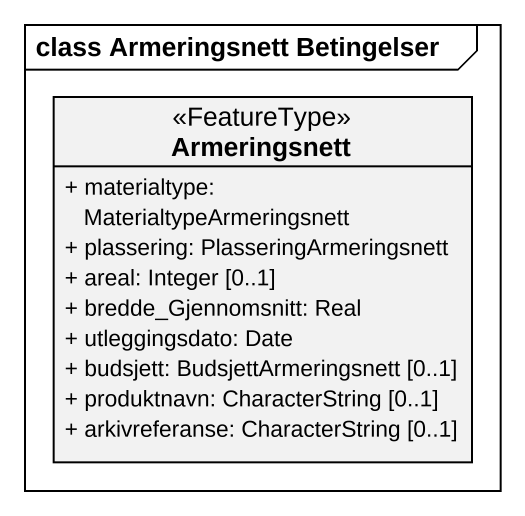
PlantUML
@startuml
mainframe class Armeringsnett Betingelser
hide circle
hide empty members
skinparam classAttributeIconSize 0
class Armeringsnett <<FeatureType>> {
  + materialtype: MaterialtypeArmeringsnett
  + plassering: PlasseringArmeringsnett
  + areal: Integer [0..1]
  + bredde_Gjennomsnitt: Real
  + utleggingsdato: Date
  + budsjett: BudsjettArmeringsnett [0..1]
  + produktnavn: CharacterString [0..1]
  + arkivreferanse: CharacterString [0..1]
}
@enduml
